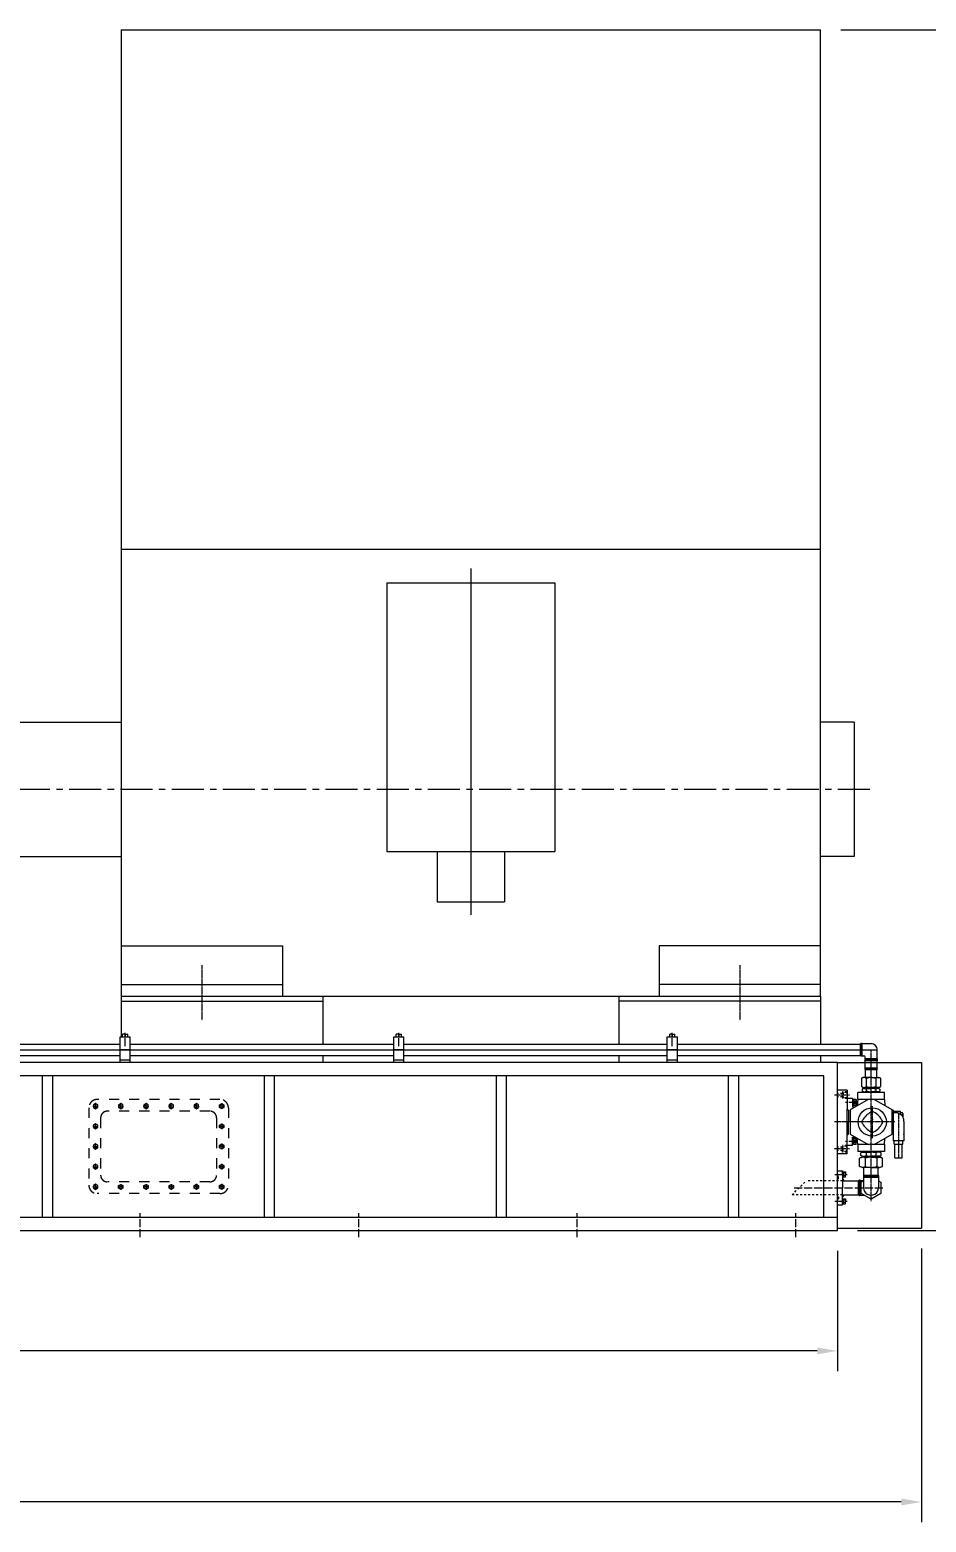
# Model space of a CAD drawing. Header units: millimetres. Extents: x -186 to 966092, y 1050 to 737262.
# Drawn here: x 829629 to 897329, y 308589 to 421371 of the extents above; entities that cross this region are included whole.
import ezdxf

# ---------------------------------------------------------------- set-up
doc = ezdxf.new("R2010")
doc.units = ezdxf.units.MM
doc.header["$LTSCALE"] = 25.4
for name, pattern in [('ACAD_ISO04W100', [30, 24, -3, 0, -3]), ('CENTER', [50.8, 31.75, -6.35, 6.35, -6.35]), ('CHAIN', [0.7087, 0.4724, -0.0591, 0.1181, -0.0591]), ('EB_DASH', [6, 3, -3])]:
    doc.linetypes.add(name, pattern=pattern)
doc.layers.get('Defpoints').update_dxf_attribs({"lineweight": 5})
doc.layers.add('CAXA1', color=5, linetype='CENTER', lineweight=5)
doc.styles.add('Roman', font='arial.ttf')
doc.styles.get("Standard").update_dxf_attribs({"font": 'arial.ttf'})
doc.dimstyles.new('ISO-25', dxfattribs={"dimscale": 30, "dimtxt": 38.1, "dimasz": 38.1, "dimexe": 50.8, "dimexo": 50.8, "dimgap": 15.875, "dimtad": 1, "dimtih": 1, "dimtoh": 1, "dimdec": 1, "dimlfac": 0.03937, "dimdsep": 46, "dimtxsty": 'Standard', "dimcen": 63.5, "dimclrd": 7, "dimclre": 7, "dimclrt": 7, "dimadec": 0, "dimazin": 0, "dimtfac": 1, "dimtdec": 1, "dimtmove": 0, "dimatfit": 3, "dimfxl": 25.4, "dimlwd": 5, "dimlwe": 5, "dimarcsym": 0})

# ---------------------------------------------------------------- blocks, each defined once
blk = doc.blocks.new('*D252')
at = {"color": 7, "linetype": 'Continuous', "lineweight": 5, "transparency": 16777216}
for p, q in [((890882, 421371), (918707, 421371)), ((917183, 419847), (917183, 383682)), ((917183, 332153), (917183, 377279)), ((892152, 330629), (918707, 330629))]:
    blk.add_line(p, q, dxfattribs=at)
at = {"color": 7, "transparency": 16777216}
for points in [[(916929, 419847), (917437, 419847), (917183, 421371)], [(916929, 332153), (917437, 332153), (917183, 330629)]]:
    blk.add_solid(points, dxfattribs=at)
at = {"layer": 'Defpoints', "color": 0, "transparency": 16777216}
for p in [(889358, 421371), (890628, 330629), (917183, 330629)]:
    blk.add_point(p, dxfattribs=at)
at = {"color": 7, "lineweight": 5, "transparency": 16777216, "insert": (917183, 380481), "char_height": 5334, "attachment_point": 5, "style": 'Roman'}
blk.add_mtext('3573', dxfattribs=at)
blk = doc.blocks.new('*D245')
at = {"color": 7, "linetype": 'Continuous', "lineweight": 5, "transparency": 16777216}
for p, q in [((761466, 329105), (761466, 320006)), ((890628, 329105), (890628, 320006)), ((889104, 321530), (762990, 321530))]:
    blk.add_line(p, q, dxfattribs=at)
at = {"color": 7, "transparency": 16777216}
for points in [[(762990, 321784), (762990, 321276), (761466, 321530)], [(889104, 321784), (889104, 321276), (890628, 321530)]]:
    blk.add_solid(points, dxfattribs=at)
at = {"layer": 'Defpoints', "color": 0, "transparency": 16777216}
for p in [(761466, 330629), (890628, 330629), (761466, 321530)]:
    blk.add_point(p, dxfattribs=at)
at = {"color": 7, "lineweight": 5, "transparency": 16777216, "insert": (812360, 324673), "char_height": 5334, "attachment_point": 5, "style": 'Roman'}
blk.add_mtext('A', dxfattribs=at)
blk = doc.blocks.new('*D253')
at = {"color": 7, "linetype": 'Continuous', "lineweight": 5, "transparency": 16777216}
for p, q in [((683034, 338272), (683034, 308589)), ((896978, 329276), (896978, 308589)), ((895454, 310113), (684558, 310113))]:
    blk.add_line(p, q, dxfattribs=at)
at = {"color": 7, "transparency": 16777216}
for points in [[(684558, 310367), (684558, 309859), (683034, 310113)], [(895454, 310367), (895454, 309859), (896978, 310113)]]:
    blk.add_solid(points, dxfattribs=at)
at = {"layer": 'Defpoints', "color": 0, "transparency": 16777216}
for p in [(683034, 339796), (896978, 330800), (683034, 310113)]:
    blk.add_point(p, dxfattribs=at)
at = {"color": 7, "lineweight": 5, "transparency": 16777216, "insert": (812088, 313257), "char_height": 5334, "attachment_point": 5, "style": 'Roman'}
blk.add_mtext('B', dxfattribs=at)

msp = doc.modelspace()

# ---------------------------------------------------------------- linework, layer by layer
at = {"color": 7, "lineweight": 5}
for p, q in [((836525.83, 421370.7), (889357.83, 421370.7)), ((836525.83, 421370.7), (836525.83, 348345.7)), ((889357.83, 348345.7), (889357.83, 421370.7)), ((836525.83, 382127.7), (889357.83, 382127.7)), ((856591.83, 379587.7), (869291.83, 379587.7)), ((856591.83, 379587.7), (856591.83, 359267.7)), ((869291.83, 379587.7), (869291.83, 359267.7)), ((828397.83, 369046.7), (836525.83, 369046.7)), ((891897.83, 369046.7), (889357.83, 369046.7)), ((891897.83, 369046.7), (891897.83, 358886.7)), ((828397.83, 358886.7), (836525.83, 358886.7)), ((856591.83, 359267.7), (869291.83, 359267.7)), ((860401.83, 359267.7), (860401.83, 355457.7)), ((865481.83, 359267.7), (865481.83, 355457.7)), ((891897.83, 358886.7), (889357.83, 358886.7)), ((860401.83, 355457.7), (865481.83, 355457.7)), ((836525.83, 352155.7), (848717.83, 352155.7)), ((848717.83, 352155.7), (848717.83, 348345.7)), ((889357.83, 352155.7), (877165.83, 352155.7)), ((877165.83, 352155.7), (877165.83, 348345.7)), ((836525.83, 349234.7), (848717.83, 349234.7)), ((889357.83, 349234.7), (877165.83, 349234.7)), ((836525.83, 348345.7), (889357.83, 348345.7)), ((836525.83, 348345.7), (836525.83, 347964.7)), ((836525.83, 347964.7), (851765.83, 347964.7)), ((836525.83, 347964.7), (836525.83, 345259.1)), ((851765.83, 348345.7), (851765.83, 347964.7)), ((851765.83, 347964.7), (851765.83, 344725.7)), ((874117.83, 348345.7), (874117.83, 347964.7)), ((889357.83, 347964.7), (874117.83, 347964.7)), ((874117.83, 347964.7), (874117.83, 344725.7)), ((889357.83, 348345.7), (889357.83, 347964.7)), ((889357.83, 347964.7), (889357.83, 344725.7)), ((836452.94, 343328.7), (836452.94, 345259.1)), ((836452.94, 345259.1), (837214.94, 345259.1)), ((836833.94, 345462.3), (836635.97, 345462.3)), ((836635.97, 345259.1), (836635.97, 345462.3)), ((836833.94, 345462.3), (837031.91, 345462.3)), ((836833.94, 345462.3), (836833.94, 345259.1)), ((837031.91, 345259.1), (837031.91, 345462.3)), ((837214.94, 343328.7), (837214.94, 345259.1)), ((857113.84, 343328.7), (857113.84, 345259.1)), ((857113.84, 345259.1), (857875.84, 345259.1)), ((857494.84, 345462.3), (857296.86, 345462.3)), ((857296.86, 345259.1), (857296.86, 345462.3)), ((857494.84, 345462.3), (857692.81, 345462.3)), ((857494.84, 345462.3), (857494.84, 345259.1)), ((857692.81, 345259.1), (857692.81, 345462.3)), ((857875.84, 343328.7), (857875.84, 345259.1)), ((877774.73, 343328.7), (877774.73, 345259.1)), ((877774.73, 345259.1), (878536.73, 345259.1)), ((878155.73, 345462.3), (877957.76, 345462.3)), ((877957.76, 345259.1), (877957.76, 345462.3)), ((878155.73, 345462.3), (878353.7, 345462.3)), ((878155.73, 345462.3), (878155.73, 345259.1)), ((878353.7, 345259.1), (878353.7, 345462.3)), ((878536.73, 343328.7), (878536.73, 345259.1)), ((819094.05, 344725.7), (836452.94, 344725.7)), ((837214.94, 344293.9), (836452.94, 344293.9)), ((837214.94, 344725.7), (857113.84, 344725.7)), ((857875.84, 344293.9), (857113.84, 344293.9)), ((857875.84, 344725.7), (877774.73, 344725.7)), ((878536.73, 344293.9), (877774.73, 344293.9)), ((878536.73, 344725.7), (892354.5, 344725.7)), ((892405.83, 344636.8), (892354.5, 344725.7)), ((892354.5, 344725.7), (892354.5, 343862.1)), ((892405.83, 344636.8), (892485.86, 344751.1)), ((892405.83, 344293.9), (892405.83, 344636.8)), ((892405.83, 344611.4), (892405.83, 344636.8)), ((892405.83, 344293.9), (892405.83, 343951)), ((892485.86, 344751.1), (893167.83, 344751.1)), ((892485.86, 343836.7), (892485.86, 344751.1)), ((893624.21, 343610.3), (893624.21, 344266.51)), ((890627.83, 343328.7), (803367.19, 343328.7)), ((819094.05, 343862.1), (836452.94, 343862.1)), ((836452.94, 343531.9), (837214.94, 343531.9)), ((837214.94, 343862.1), (857113.84, 343862.1)), ((851765.83, 343862.1), (851765.83, 343328.7)), ((857113.84, 343531.9), (857875.84, 343531.9)), ((857875.84, 343862.1), (877774.73, 343862.1)), ((874117.83, 343862.1), (874117.83, 343328.7)), ((877774.73, 343531.9), (878536.73, 343531.9)), ((878536.73, 343862.1), (892354.5, 343862.1)), ((889357.83, 343862.1), (889357.83, 343328.7)), ((890627.83, 330628.7), (890627.83, 343328.7)), ((890627.83, 331644.7), (890627.83, 343328.7)), ((890627.83, 343328.7), (896977.83, 343328.7)), ((892405.83, 343951), (892354.5, 343862.1)), ((892405.83, 343951), (892485.86, 343836.7)), ((892485.86, 343836.7), (892635.25, 343836.7)), ((892711.45, 343610.3), (892711.45, 343760.5)), ((892823.42, 343531.9), (892711.45, 343610.3)), ((893624.21, 343610.3), (892711.45, 343610.3)), ((892823.42, 343531.9), (892711.45, 343453.49)), ((892711.45, 342899.1), (892711.45, 343453.49)), ((893624.21, 343453.49), (892711.45, 343453.49)), ((892823.42, 342820.7), (892711.45, 342899.1)), ((893624.21, 342899.1), (892711.45, 342899.1)), ((892823.42, 343531.9), (893512.23, 343531.9)), ((893512.23, 343531.9), (893624.21, 343610.3)), ((893512.23, 343531.9), (893624.21, 343453.49)), ((893512.23, 342820.7), (893624.21, 342899.1)), ((893624.21, 342899.1), (893624.21, 343453.49)), ((896977.83, 343328.7), (896977.83, 330799.7)), ((889611.83, 342312.7), (784743.4, 342312.7)), ((830591.61, 331644.7), (830591.61, 342312.7)), ((831353.61, 331644.7), (831353.61, 342312.7)), ((847355.61, 331644.7), (847355.61, 342312.7)), ((848117.61, 331644.7), (848117.61, 342312.7)), ((864881.61, 331644.7), (864881.61, 342312.7)), ((865643.61, 331644.7), (865643.61, 342312.7)), ((882407.61, 331644.7), (882407.61, 342312.7)), ((883169.61, 331644.7), (883169.61, 342312.7)), ((889611.83, 331644.7), (889611.83, 342312.7)), ((892450.01, 342131.18), (892449.44, 341505.79)), ((892450.01, 342131.18), (892449.44, 341505.79)), ((892546.36, 342186.7), (892450.01, 342131.18)), ((892546.36, 342186.7), (892450.01, 342131.18)), ((893168.88, 342186.14), (892546.36, 342186.7)), ((893168.88, 342186.14), (892546.36, 342186.7)), ((892823.42, 342820.7), (892734.69, 342769.36)), ((893598.81, 342770.61), (892736.85, 342770.61)), ((892737.13, 342186.53), (892736.85, 342770.61)), ((892809.42, 342130.86), (892808.85, 341505.46)), ((892809.42, 342130.86), (892808.85, 341505.46)), ((893512.23, 342820.7), (892823.42, 342820.7)), ((893166.78, 342186.14), (893789.29, 342186.7)), ((893166.78, 342186.14), (893789.29, 342186.7)), ((893512.23, 342820.7), (893598.81, 342770.61)), ((893526.24, 342130.86), (893526.8, 341505.46)), ((893526.24, 342130.86), (893526.8, 341505.46)), ((893598.52, 342186.53), (893598.81, 342770.61)), ((893789.29, 342186.7), (893885.65, 342131.18)), ((893789.29, 342186.7), (893885.65, 342131.18)), ((893885.65, 342131.18), (893886.21, 341505.79)), ((893885.65, 342131.18), (893886.21, 341505.79)), ((890627.83, 336597.7), (890627.83, 341423.7)), ((891361.89, 341245.9), (890627.83, 341245.9)), ((891361.89, 341245.9), (891361.89, 339794.46)), ((891768.29, 340610.9), (891361.89, 340610.9)), ((891768.29, 340610.9), (891768.29, 339974.75)), ((892163.25, 340534.7), (892163.25, 341068.1)), ((894172.4, 341068.1), (892163.25, 341068.1)), ((894172.4, 341068.1), (892163.25, 341068.1)), ((892545.7, 341450.1), (892449.44, 341505.79)), ((892545.7, 341450.1), (892449.44, 341505.79)), ((892583.92, 341372.9), (892500.06, 341324.58)), ((892500.06, 341324.58), (892500.06, 341167.21)), ((892583.92, 341118.9), (892500.06, 341167.21)), ((892545.7, 341450.1), (893168.21, 341449.54)), ((892545.7, 341450.1), (893168.21, 341449.54)), ((892583.92, 341372.9), (893167.83, 341372.9)), ((892583.92, 341118.9), (893167.83, 341118.9)), ((892634.43, 341068.1), (892634.43, 341118.9)), ((892672.91, 341449.98), (892672.82, 341372.9)), ((892672.91, 341449.98), (892672.82, 341372.9)), ((892808.67, 341322.28), (892808.67, 341169.51)), ((893789.95, 341450.1), (893167.44, 341449.54)), ((893789.95, 341450.1), (893167.44, 341449.54)), ((893751.73, 341372.9), (893167.83, 341372.9)), ((893751.73, 341118.9), (893167.83, 341118.9)), ((893526.98, 341322.28), (893526.98, 341169.51)), ((893662.74, 341449.98), (893662.83, 341372.9)), ((893662.74, 341449.98), (893662.83, 341372.9)), ((893701.23, 341068.1), (893701.23, 341118.9)), ((893751.73, 341372.9), (893835.59, 341324.58)), ((893751.73, 341118.9), (893835.59, 341167.21)), ((893789.95, 341450.1), (893886.21, 341505.79)), ((893789.95, 341450.1), (893886.21, 341505.79)), ((893835.59, 341324.58), (893835.59, 341167.21)), ((894172.4, 340534.7), (894172.4, 341068.1)), ((894172.4, 340534.7), (894172.4, 341068.1)), ((891361.89, 336419.9), (891361.89, 339794.46)), ((891361.89, 339794.46), (891473.86, 339727.88)), ((891473.86, 339727.88), (891473.86, 338832.9)), ((892940.43, 340534.7), (891580.33, 339749.44)), ((891580.33, 339749.44), (891580.33, 337916.35)), ((891831.79, 340501.49), (891768.29, 340501.49)), ((891831.79, 340287.76), (891768.29, 340343.27)), ((891831.79, 340268.3), (891768.29, 340323.81)), ((891831.79, 340110.7), (891768.29, 340110.7)), ((891768.29, 339974.75), (891970.57, 339974.75)), ((892034.99, 340534.7), (891831.79, 340534.7)), ((891831.79, 340534.7), (891831.79, 340077.5)), ((892034.99, 340406.52), (891831.79, 340406.52)), ((892034.99, 340205.67), (891831.79, 340205.67)), ((892034.99, 340077.5), (891831.79, 340077.5)), ((892034.99, 340534.7), (892034.99, 340077.5)), ((892163.25, 340534.7), (892129.82, 340066.69)), ((894172.4, 340534.7), (892163.25, 340534.7)), ((894755.33, 339749.44), (893395.22, 340534.7)), ((894172.4, 340534.7), (894205.83, 340066.69)), ((894755.33, 337916.35), (894755.33, 339749.44)), ((894841.69, 339721.9), (894755.33, 339721.9)), ((894841.69, 339721.9), (894841.69, 337725.19)), ((894841.69, 339645.7), (895362.39, 339645.7)), ((895177.48, 339531.75), (894841.69, 339531.75)), ((895215.58, 339492.7), (895215.58, 339493.65)), ((895362.39, 339645.7), (895362.39, 339424.1)), ((895506.48, 339531.75), (895362.39, 339531.75)), ((895557.28, 339273.93), (895557.28, 339480.95)), ((895557.28, 339480.95), (895557.28, 339273.93)), ((891473.86, 337937.91), (891473.86, 338832.9)), ((895616.19, 339074.2), (895616.19, 338858.27)), ((895616.19, 338858.27), (895648.11, 338858.27)), ((895648.11, 338858.27), (895648.11, 337943.9)), ((891361.89, 337871.34), (891473.86, 337937.91)), ((891580.33, 337916.35), (892940.43, 337131.1)), ((891768.29, 337054.9), (891768.29, 337691.04)), ((891768.29, 337691.04), (891970.57, 337691.04)), ((891831.79, 337555.09), (891768.29, 337555.09)), ((891831.79, 337341.36), (891768.29, 337396.87)), ((891831.79, 337321.9), (891768.29, 337377.41)), ((892034.99, 337588.3), (891831.79, 337588.3)), ((891831.79, 337131.1), (891831.79, 337588.3)), ((892034.99, 337460.12), (891831.79, 337460.12)), ((892034.99, 337259.27), (891831.79, 337259.27)), ((892034.99, 337131.1), (892034.99, 337588.3)), ((892163.25, 337131.1), (892129.82, 337599.1)), ((893395.22, 337131.1), (894755.33, 337916.35)), ((894172.4, 337131.1), (894205.83, 337599.1)), ((894841.69, 337943.9), (894755.33, 337943.9)), ((894841.69, 337943.9), (894841.69, 337725.19)), ((894841.69, 337893.1), (894841.69, 337410.5)), ((895654.49, 337410.5), (894841.69, 337410.5)), ((894917.93, 337143.79), (894917.93, 337410.5)), ((895578.33, 337143.79), (895578.33, 337410.5)), ((895654.49, 337943.9), (895648.11, 337943.9)), ((895654.49, 337943.9), (895654.49, 337410.5)), ((895654.49, 337893.1), (895654.49, 337943.9)), ((891361.89, 336419.9), (890627.83, 336419.9)), ((891768.29, 337054.9), (891361.89, 337054.9)), ((891831.79, 337164.3), (891768.29, 337164.3)), ((892034.99, 337131.1), (891831.79, 337131.1)), ((894172.4, 337131.1), (892163.25, 337131.1)), ((892163.25, 337131.1), (892163.25, 336597.7)), ((893167.83, 336597.7), (892163.25, 336597.7)), ((893167.83, 336597.7), (892163.25, 336597.7)), ((892304.31, 335480.1), (892304.31, 336089.7)), ((892482.32, 336546.9), (892398.46, 336498.58)), ((892398.46, 336290.41), (892398.46, 336498.58)), ((892482.32, 336242.1), (892398.46, 336290.41)), ((892482.32, 336546.9), (893167.83, 336546.9)), ((892482.32, 336242.1), (893167.83, 336242.1)), ((892495.88, 336597.7), (892495.88, 336546.9)), ((893167.74, 336165.9), (892516.86, 336165.9)), ((892535.45, 336165.9), (892535.45, 336242.1)), ((892729.59, 336089.7), (892729.59, 335480.1)), ((892795.5, 336496.28), (892795.5, 336292.71)), ((894172.4, 336597.7), (893167.83, 336597.7)), ((893853.33, 336546.9), (893167.83, 336546.9)), ((893853.33, 336242.1), (893167.83, 336242.1)), ((893167.91, 336165.9), (893818.79, 336165.9)), ((893540.15, 336496.28), (893540.15, 336292.71)), ((893606.06, 336089.7), (893606.06, 335480.1)), ((894172.4, 336597.7), (893701.14, 336597.7)), ((893800.2, 336165.9), (893800.2, 336242.1)), ((893839.77, 336597.7), (893839.77, 336546.9)), ((893853.33, 336546.9), (893937.19, 336498.58)), ((893853.33, 336242.1), (893937.19, 336290.41)), ((893937.19, 336290.41), (893937.19, 336498.58)), ((894031.34, 335480.1), (894031.34, 336089.7)), ((894172.4, 337131.1), (894172.4, 336597.7)), ((894172.4, 337131.1), (894172.4, 336597.7)), ((894917.93, 337143.79), (895578.33, 337143.79)), ((894968.73, 336127.79), (894968.73, 337143.79)), ((894968.73, 336127.79), (895527.53, 336127.79)), ((895527.53, 336127.79), (895527.53, 337143.79)), ((890627.83, 335150.03), (891008.83, 335150.03)), ((891008.83, 335150.03), (891008.83, 333854.63)), ((891008.83, 334870.63), (891008.83, 335061.13)), ((891072.33, 335037.25), (891008.83, 335037.25)), ((891072.33, 335061.13), (891250.13, 335061.13)), ((891072.33, 335061.13), (891072.33, 334680.13)), ((891250.13, 334965.88), (891072.33, 334965.88)), ((891250.13, 335061.13), (891250.13, 334870.63)), ((893167.74, 335403.9), (892516.86, 335403.9)), ((892634.51, 334807.26), (892634.51, 335403.9)), ((893167.83, 335862.87), (893167.74, 335862.87)), ((893167.83, 335862.87), (893167.74, 335862.87)), ((893167.91, 335403.9), (893818.79, 335403.9)), ((893701.14, 334807.26), (893701.14, 335403.9)), ((891072.33, 334852.22), (891008.83, 334908.15)), ((891072.33, 334831.52), (891008.83, 334887.46)), ((891072.33, 334704.01), (891008.83, 334704.01)), ((891008.83, 334387.85), (892227.59, 334387.85)), ((891008.83, 332559.23), (891008.83, 333854.63)), ((891250.13, 334775.38), (891072.33, 334775.38)), ((891072.33, 334680.13), (891250.13, 334680.13)), ((891250.13, 334680.13), (891250.13, 334870.63)), ((892278.83, 334299.11), (892227.59, 334387.85)), ((892227.59, 333321.41), (892227.59, 334387.85)), ((892278.82, 334298.95), (892278.83, 333854.45)), ((892278.82, 333410.31), (892278.83, 333854.81)), ((892358.92, 334413.5), (892278.83, 334299.11)), ((892358.87, 334413.43), (892609.11, 334413.43)), ((892358.87, 334413.43), (892358.87, 333295.83)), ((892358.87, 333295.83), (892358.87, 334413.43)), ((892723.41, 334743.63), (892609.11, 334663.54)), ((892609.11, 334663.66), (893726.71, 334663.54)), ((892609.11, 334663.66), (892609.11, 333854.63)), ((892634.51, 334807.26), (893167.83, 334807.26)), ((892634.51, 334807.26), (892723.41, 334743.63)), ((892634.6, 334807.26), (893701.14, 334807.26)), ((892723.41, 334743.63), (893167.91, 334743.63)), ((893612.24, 334743.63), (893167.74, 334743.63)), ((893167.83, 334743.63), (893167.91, 334743.63)), ((893701.14, 334807.26), (893612.24, 334743.63)), ((893612.24, 334743.63), (893726.54, 334663.54)), ((893726.54, 334663.66), (893726.54, 333854.63)), ((891008.83, 333321.41), (892227.59, 333321.41)), ((891072.33, 332820.22), (891008.83, 332876.15)), ((891072.33, 332799.52), (891008.83, 332855.46)), ((891072.33, 333029.13), (891250.13, 333029.13)), ((891072.33, 333029.13), (891072.33, 332648.13)), ((891250.13, 332933.88), (891072.33, 332933.88)), ((891250.13, 332743.38), (891072.33, 332743.38)), ((891250.13, 333029.13), (891250.13, 332838.63)), ((891250.13, 332648.13), (891250.13, 332838.63)), ((892278.83, 333410.15), (892227.59, 333321.41)), ((892358.92, 333295.76), (892278.83, 333410.15)), ((892358.87, 333295.83), (892640.05, 333295.83)), ((761465.52, 331644.7), (890627.83, 331644.7)), ((890627.83, 332559.23), (891008.83, 332559.23)), ((891072.33, 332648.13), (891250.13, 332648.13)), ((761465.52, 330628.7), (890627.83, 330628.7)), ((890627.83, 330799.7), (896977.83, 330799.7))]:
    msp.add_line(p, q, dxfattribs=at)
at = {"color": 7, "linetype": 'CHAIN', "lineweight": 5, "ltscale": 15}
for p, q in [((862941.83, 380650.5), (862941.83, 354452.55)), ((811228.65, 344293.9), (893625.03, 344293.9))]:
    msp.add_line(p, q, dxfattribs=at)
at = {"color": 7, "linetype": 'CHAIN', "lineweight": 5, "ltscale": 5}
for p, q in [((842621.83, 350676.49), (842621.83, 346527.93)), ((883261.83, 350676.49), (883261.83, 346527.93)), ((893167.83, 332848.46), (893167.83, 344293.9)), ((891541.23, 340864.9), (890399.2, 340864.9)), ((893266.89, 337601.64), (893266.89, 340031.98)), ((895248.09, 339521.68), (895248.09, 336083.81)), ((894970.91, 338832.9), (890399.2, 338832.9)), ((891541.23, 336800.9), (890399.2, 336800.9))]:
    msp.add_line(p, q, dxfattribs=at)
at = {"color": 7, "linetype": 'ACAD_ISO04W100', "lineweight": 5}
for p, q in [((836833.94, 344553.69), (836833.94, 345562.94)), ((857494.84, 344553.69), (857494.84, 345562.94)), ((878155.73, 344553.69), (878155.73, 345562.94)), ((892107.17, 340306.1), (891233.49, 340306.1)), ((892107.17, 337359.7), (891233.49, 337359.7)), ((887358.32, 333854.63), (894123.07, 333854.63)), ((890430.64, 334870.63), (891354.16, 334870.63)), ((890430.64, 332838.63), (891354.16, 332838.63)), ((837956.4, 330116.4), (837956.4, 331944.79)), ((854466.4, 330116.4), (854466.4, 331944.79)), ((870976.4, 330116.4), (870976.4, 331944.79)), ((887486.4, 330116.4), (887486.4, 331944.79))]:
    msp.add_line(p, q, dxfattribs=at)
at = {"color": 7, "linetype": 'EB_DASH', "lineweight": 5, "ltscale": 2}
for p, q in [((891008.83, 340991.9), (890627.83, 340991.9)), ((891008.83, 340737.9), (890627.83, 340737.9)), ((891008.83, 341118.9), (891008.83, 340610.9)), ((891361.89, 341118.9), (891008.83, 341118.9)), ((891072.33, 341060.29), (891008.83, 341060.29)), ((891072.33, 340846.56), (891008.83, 340902.07)), ((891072.33, 340827.1), (891008.83, 340882.61)), ((891072.33, 340669.5), (891008.83, 340669.5)), ((891361.89, 340610.9), (891008.83, 340610.9)), ((891326.33, 341068.1), (891072.33, 341068.1)), ((891072.33, 341068.1), (891072.33, 340661.7)), ((891326.33, 340661.7), (891072.33, 340661.7)), ((891326.33, 341068.1), (891326.33, 340661.7)), ((891008.83, 336927.9), (890627.83, 336927.9)), ((891008.83, 336673.9), (890627.83, 336673.9)), ((891008.83, 336546.9), (891008.83, 337054.9)), ((891361.89, 337054.9), (891008.83, 337054.9)), ((891072.33, 336996.29), (891008.83, 336996.29)), ((891072.33, 336782.56), (891008.83, 336838.07)), ((891072.33, 336763.1), (891008.83, 336818.61)), ((891072.33, 336605.5), (891008.83, 336605.5)), ((891361.89, 336546.9), (891008.83, 336546.9)), ((891072.33, 336597.7), (891072.33, 337004.1)), ((891326.33, 337004.1), (891072.33, 337004.1)), ((891326.33, 336597.7), (891072.33, 336597.7)), ((891326.33, 336597.7), (891326.33, 337004.1)), ((887198.83, 333321.41), (888265.26, 334387.85)), ((891008.83, 334387.85), (888265.26, 334387.85)), ((890721.81, 334700.45), (890627.83, 334700.45)), ((890627.83, 334540.43), (890721.81, 334540.43)), ((890721.81, 334540.43), (890721.81, 334700.45)), ((891008.83, 333321.41), (887198.83, 333321.41)), ((890627.83, 333168.83), (890721.81, 333168.83)), ((890721.81, 333008.81), (890627.83, 333008.81)), ((890721.81, 333168.83), (890721.81, 333008.81))]:
    msp.add_line(p, q, dxfattribs=at)
at = {"color": 7, "linetype": 'EB_DASH', "lineweight": 5, "ltscale": 10}
for p, q in [((834084.11, 339899.7), (834084.11, 334057.7)), ((834401.61, 340026.7), (834782.61, 340026.7)), ((834592.11, 340242.06), (834592.11, 339814.47)), ((843990.11, 340534.7), (834719.11, 340534.7)), ((843228.11, 339645.7), (835481.11, 339645.7)), ((836687.61, 340028.26), (836306.61, 340028.26)), ((836497.11, 339812.9), (836497.11, 340240.49)), ((838592.61, 340028.26), (838211.61, 340028.26)), ((838402.11, 339812.9), (838402.11, 340240.49)), ((840497.61, 340028.26), (840116.61, 340028.26)), ((840307.11, 339812.9), (840307.11, 340240.49)), ((842402.61, 340026.7), (842021.61, 340026.7)), ((842356.96, 340026.7), (842067.26, 340026.7)), ((842212.11, 339811.33), (842212.11, 340238.92)), ((842212.11, 339881.85), (842212.11, 340171.54)), ((844307.61, 340026.7), (843926.61, 340026.7)), ((844117.11, 340242.06), (844117.11, 339814.47)), ((844625.11, 339899.7), (844625.11, 334057.7)), ((834401.61, 338502.7), (834782.61, 338502.7)), ((834447.26, 338502.7), (834736.96, 338502.7)), ((834592.11, 338718.06), (834592.11, 338290.47)), ((834592.11, 338647.54), (834592.11, 338357.85)), ((834973.11, 339137.7), (834973.11, 334819.7)), ((843736.11, 339137.7), (843736.11, 334819.7)), ((844307.61, 338502.7), (843926.61, 338502.7)), ((844261.96, 338502.7), (843972.26, 338502.7)), ((844117.11, 338718.06), (844117.11, 338290.47)), ((844117.11, 338647.54), (844117.11, 338357.85)), ((834401.61, 336978.7), (834782.61, 336978.7)), ((834447.26, 336978.7), (834736.96, 336978.7)), ((834592.11, 337194.06), (834592.11, 336766.47)), ((834592.11, 337123.54), (834592.11, 336833.85)), ((844307.61, 336978.7), (843926.61, 336978.7)), ((844261.96, 336978.7), (843972.26, 336978.7)), ((844117.11, 337194.06), (844117.11, 336766.47)), ((844117.11, 337123.54), (844117.11, 336833.85)), ((834401.61, 335454.7), (834782.61, 335454.7)), ((834447.26, 335454.7), (834736.96, 335454.7)), ((834592.11, 335670.06), (834592.11, 335242.47)), ((834592.11, 335599.54), (834592.11, 335309.85)), ((844307.61, 335454.7), (843926.61, 335454.7)), ((844261.96, 335454.7), (843972.26, 335454.7)), ((844117.11, 335670.06), (844117.11, 335242.47)), ((844117.11, 335599.54), (844117.11, 335309.85)), ((834401.61, 333930.7), (834782.61, 333930.7)), ((834447.26, 333930.7), (834736.96, 333930.7)), ((834592.11, 334146.06), (834592.11, 333718.47)), ((834592.11, 334075.54), (834592.11, 333785.85)), ((843228.11, 334311.7), (835481.11, 334311.7)), ((836687.61, 333929.13), (836306.61, 333929.13)), ((836497.11, 334144.49), (836497.11, 333716.9)), ((838592.61, 333929.13), (838211.61, 333929.13)), ((838402.11, 334144.49), (838402.11, 333716.9)), ((840497.61, 333929.13), (840116.61, 333929.13)), ((840307.11, 334144.49), (840307.11, 333716.9)), ((842402.61, 333930.7), (842021.61, 333930.7)), ((842356.96, 333930.7), (842067.26, 333930.7)), ((842212.11, 334146.06), (842212.11, 333718.47)), ((842212.11, 334075.54), (842212.11, 333785.85)), ((844307.61, 333930.7), (843926.61, 333930.7)), ((844261.96, 333930.7), (843972.26, 333930.7)), ((844117.11, 334146.06), (844117.11, 333718.47)), ((844117.11, 334075.54), (844117.11, 333785.85)), ((843990.11, 333422.7), (834719.11, 333422.7))]:
    msp.add_line(p, q, dxfattribs=at)
for points in [[(834592.11, 339836.2), (834757.09, 339931.45), (834757.09, 340121.95), (834592.11, 340217.2), (834427.13, 340121.95), (834427.13, 339931.45)], [(836497.11, 340218.76), (836332.13, 340123.51), (836332.13, 339933.01), (836497.11, 339837.76), (836662.09, 339933.01), (836662.09, 340123.51)], [(838402.11, 340218.76), (838237.13, 340123.51), (838237.13, 339933.01), (838402.11, 339837.76), (838567.09, 339933.01), (838567.09, 340123.51)], [(840307.11, 340218.76), (840142.13, 340123.51), (840142.13, 339933.01), (840307.11, 339837.76), (840472.09, 339933.01), (840472.09, 340123.51)], [(842212.11, 340217.2), (842047.13, 340121.95), (842047.13, 339931.45), (842212.11, 339836.2), (842377.09, 339931.45), (842377.09, 340121.95)], [(844117.11, 339836.2), (843952.13, 339931.45), (843952.13, 340121.95), (844117.11, 340217.2), (844282.09, 340121.95), (844282.09, 339931.45)], [(834592.11, 338312.2), (834757.09, 338407.45), (834757.09, 338597.95), (834592.11, 338693.2), (834427.13, 338597.95), (834427.13, 338407.45)], [(844117.11, 338312.2), (843952.13, 338407.45), (843952.13, 338597.95), (844117.11, 338693.2), (844282.09, 338597.95), (844282.09, 338407.45)], [(834592.11, 336788.2), (834757.09, 336883.45), (834757.09, 337073.95), (834592.11, 337169.2), (834427.13, 337073.95), (834427.13, 336883.45)], [(844117.11, 336788.2), (843952.13, 336883.45), (843952.13, 337073.95), (844117.11, 337169.2), (844282.09, 337073.95), (844282.09, 336883.45)], [(834592.11, 335264.2), (834757.09, 335359.45), (834757.09, 335549.95), (834592.11, 335645.2), (834427.13, 335549.95), (834427.13, 335359.45)], [(844117.11, 335264.2), (843952.13, 335359.45), (843952.13, 335549.95), (844117.11, 335645.2), (844282.09, 335549.95), (844282.09, 335359.45)], [(834592.11, 333740.2), (834757.09, 333835.45), (834757.09, 334025.95), (834592.11, 334121.2), (834427.13, 334025.95), (834427.13, 333835.45)], [(836497.11, 333738.63), (836332.13, 333833.88), (836332.13, 334024.38), (836497.11, 334119.63), (836662.09, 334024.38), (836662.09, 333833.88)], [(838402.11, 333738.63), (838237.13, 333833.88), (838237.13, 334024.38), (838402.11, 334119.63), (838567.09, 334024.38), (838567.09, 333833.88)], [(840307.11, 333738.63), (840142.13, 333833.88), (840142.13, 334024.38), (840307.11, 334119.63), (840472.09, 334024.38), (840472.09, 333833.88)], [(842212.11, 333740.2), (842047.13, 333835.45), (842047.13, 334025.95), (842212.11, 334121.2), (842377.09, 334025.95), (842377.09, 333835.45)], [(844117.11, 333740.2), (843952.13, 333835.45), (843952.13, 334025.95), (844117.11, 334121.2), (844282.09, 334025.95), (844282.09, 333835.45)]]:
    msp.add_lwpolyline(points, close=True, dxfattribs=at)
at = {"color": 7, "lineweight": 5}
msp.add_lwpolyline([(893726.54, 334395.57), (893915.65, 334286.39), (893915.65, 333422.87), (893167.83, 332991.12), (892420, 333422.87), (892420, 334286.39), (892609.11, 334395.57)], dxfattribs=at)
at = {"color": 7, "linetype": 'EB_DASH', "lineweight": 5, "ltscale": 10}
for centre in [(834592.11, 340028.26), (836497.11, 340026.7), (838402.11, 340026.7), (840307.11, 340026.7), (842212.11, 340025.13), (844117.11, 340028.26), (834592.11, 338504.26), (844117.11, 338504.26), (834592.11, 336980.26), (844117.11, 336980.26), (834592.11, 335456.26), (844117.11, 335456.26), (834592.11, 333932.26), (836497.11, 333930.7), (838402.11, 333930.7), (840307.11, 333930.7), (842212.11, 333932.26), (844117.11, 333932.26)]:
    msp.add_circle(centre, 156.32, dxfattribs=at)
at = {"color": 7, "lineweight": 5}
msp.add_circle((893256.51, 338833.08), 1066.8, dxfattribs=at)
for centre, radius, start, end in [((892433.06, 344671.77), 95.29, 56.3544434, 145.5330408), ((893167.83, 344293.9), 457.2, 356.5655859, 90), ((892433.06, 343916.02), 95.29, 214.4669592, 303.6455566), ((892635.25, 343760.5), 76.2, 0, 90), ((892789.5, 343531.9), 110.63, 134.872008, 225.127992), ((892773.77, 342844.67), 82.75, 138.86476, 243.499398), ((893561.88, 342844.67), 82.75, 296.500602, 41.13524), ((893546.15, 343531.9), 110.63, 314.872008, 45.127992), ((892629.47, 341868.42), 318.21, 55.5643177, 124.3328127), ((892629.47, 341868.42), 318.21, 55.5643177, 124.3328127), ((893167.81, 340996.71), 1189.43, 89.9485652, 107.536519), ((893167.81, 340996.71), 1189.43, 89.9485652, 107.536519), ((893167.85, 340996.71), 1189.43, 72.463481, 90.0514348), ((893167.85, 340996.71), 1189.43, 72.463481, 90.0514348), ((893706.18, 341868.42), 318.21, 55.6671873, 124.4356823), ((893706.18, 341868.42), 318.21, 55.6671873, 124.4356823), ((892629.38, 341768.23), 318.21, 235.5643177, 304.3328127), ((892629.38, 341768.23), 318.21, 235.5643177, 304.3328127), ((892653.85, 341110.82), 262.08, 53.7922004, 118.4842566), ((892653.85, 341380.97), 262.08, 241.5157434, 306.2077996), ((893198.5, 339855.53), 1517.68, 91.1581708, 104.8839267), ((893198.5, 342636.26), 1517.68, 255.1160733, 268.8418292), ((893169.28, 342638.97), 1189.43, 252.3606114, 269.9485652), ((893169.28, 342638.97), 1189.43, 252.3606114, 269.9485652), ((893166.37, 342638.97), 1189.43, 270.0514348, 287.6393886), ((893166.37, 342638.97), 1189.43, 270.0514348, 287.6393886), ((893137.15, 339855.53), 1517.68, 75.1160733, 88.8418292), ((893137.15, 342636.26), 1517.68, 271.1581708, 284.8839267), ((893706.27, 341768.23), 318.21, 235.6671873, 304.4356823), ((893706.27, 341768.23), 318.21, 235.6671873, 304.4356823), ((893681.8, 341110.82), 262.08, 61.5157434, 126.2077996), ((893681.8, 341380.97), 262.08, 233.7922004, 298.4842566), ((894032.93, 338044.84), 1772.25, 119.6426987, 149.2596251), ((893266.89, 339429.88), 190.58, 51.8756661, 125.4340313), ((892612.37, 338193.8), 1586.58, 27.2199523, 60.8765556), ((895177.48, 339493.65), 38.1, 0, 90), ((895266.38, 339492.7), 50.8, 180.0000315, 267.4965444), ((895506.48, 339480.95), 50.8, 0, 90), ((892659.61, 338833.08), 190.56, 141.8761809, 218.1238191), ((894032.93, 339621.32), 1772.25, 210.7403749, 240.3573013), ((892612.37, 339472.36), 1586.58, 299.1234444, 332.7800477), ((893853.41, 338833.08), 190.56, 332.4670581, 27.5329419), ((895248.09, 339074.2), 368.1, 0, 87.4966214), ((893266.89, 338236.27), 190.56, 234.5632094, 308.1270932), ((892863.72, 334863.84), 1347.46, 104.9169116, 114.5292463), ((892591.09, 336107.49), 439.25, 62.2661247, 111.9970252), ((892591.09, 336681.5), 439.25, 248.0029748, 297.7338753), ((892427.11, 335613.09), 564.49, 57.5983066, 78.3223669), ((893167.74, 334868.11), 1297.78, 90, 109.7316139), ((893185.34, 335029.53), 1517.68, 91.1581708, 104.8839267), ((893185.34, 337759.46), 1517.68, 255.1160733, 268.8418292), ((893167.91, 334868.11), 1297.78, 70.2683861, 90), ((893150.32, 335029.53), 1517.68, 75.1160733, 88.8418292), ((893150.32, 337759.46), 1517.68, 271.1581708, 284.8839267), ((893744.56, 336107.49), 439.25, 68.0029748, 117.7338753), ((893744.56, 336681.5), 439.25, 242.2661247, 291.9970252), ((893908.55, 335613.09), 564.49, 101.6776331, 122.4016934), ((893471.93, 334863.84), 1347.46, 65.4707537, 75.0830884), ((892863.72, 336705.95), 1347.46, 245.4707537, 255.0830884), ((892427.11, 335956.7), 564.49, 281.6776331, 302.4016934), ((893167.74, 336701.68), 1297.78, 250.2683861, 270), ((893167.91, 336701.68), 1297.78, 270, 289.7316139), ((893908.55, 335956.7), 564.49, 237.5983066, 258.3223669), ((893471.93, 336705.95), 1347.46, 284.9169116, 294.5292463), ((891008.83, 334387.85), 127, 0, 90), ((892302.75, 334351.81), 83.35, 47.6730106, 154.3825062), ((892682.49, 334724.63), 95.6, 120.1750007, 219.7113303), ((893167.83, 333854.63), 558.8, 179.0078897, 0.9921103), ((893653.16, 334724.63), 95.6, 320.2886697, 59.8249993), ((891008.83, 333321.41), 127, 270, 0), ((892302.75, 333357.45), 83.35, 205.6174938, 312.3269894)]:
    msp.add_arc(centre, radius, start, end, dxfattribs=at)
at = {"color": 7, "linetype": 'EB_DASH', "lineweight": 5, "ltscale": 10}
for centre, radius, start, end in [((834719.11, 339899.7), 635, 90, 180), ((835481.11, 339137.7), 508, 90, 180), ((843228.11, 339137.7), 508, 0, 90), ((843990.11, 339899.7), 635, 0, 90), ((834719.11, 334057.7), 635, 180, 270), ((835481.11, 334819.7), 508, 180, 270), ((843228.11, 334819.7), 508, 270, 0), ((843990.11, 334057.7), 635, 270, 0)]:
    msp.add_arc(centre, radius, start, end, dxfattribs=at)
at = {"color": 7, "linetype": 'CHAIN', "lineweight": 5, "ltscale": 5}
msp.add_point((893266.89, 339010.7), dxfattribs=at)
msp.add_point((893266.89, 339010.7), dxfattribs=at)
at = {"layer": 'CAXA1', "linetype": 'CENTER', "lineweight": 5, "ltscale": 3}
msp.add_line((893084.75, 363966.7), (784413.49, 363966.7), dxfattribs=at)

# ---------------------------------------------------------------- dimensions: what is measured, and where the dimension line sits
at = {"color": 7, "lineweight": 5}
dim = msp.add_linear_dim(base=(917182.97, 330628.7), p1=(889357.83, 421370.7), p2=(890627.83, 330628.7), angle=90, dimstyle='ISO-25', override={"dimscale": 30, "dimtxt": 177.8, "dimasz": 50.8, "dimdec": 0, "dimpost": '\\X', "dimtxsty": 'Roman'}, dxfattribs=at)
dim.commit()
dim.dimension.update_dxf_attribs({"geometry": '*D252', "text_midpoint": (917182.97, 380480.57), "dimtype": 160})
for base, p1, p2, text, picture, middle in [((683033.98, 310113.32), (896977.83, 330799.7), (683033.98, 339796.06), 'B', '*D253', (812087.96, 310113.32)), ((761465.52, 321529.55), (890627.83, 330628.7), (761465.52, 330628.7), 'A', '*D245', (812360.3, 321529.55))]:
    dim = msp.add_linear_dim(base=base, p1=p1, p2=p2, angle=180, text=text, dimstyle='ISO-25', override={"dimscale": 30, "dimtxt": 177.8, "dimasz": 50.8, "dimpost": '\\X', "dimtxsty": 'Roman'}, dxfattribs=at)
    dim.commit()
    dim.dimension.update_dxf_attribs({"geometry": picture, "text_midpoint": middle, "dimtype": 160})

doc.saveas('drawing.dxf')
